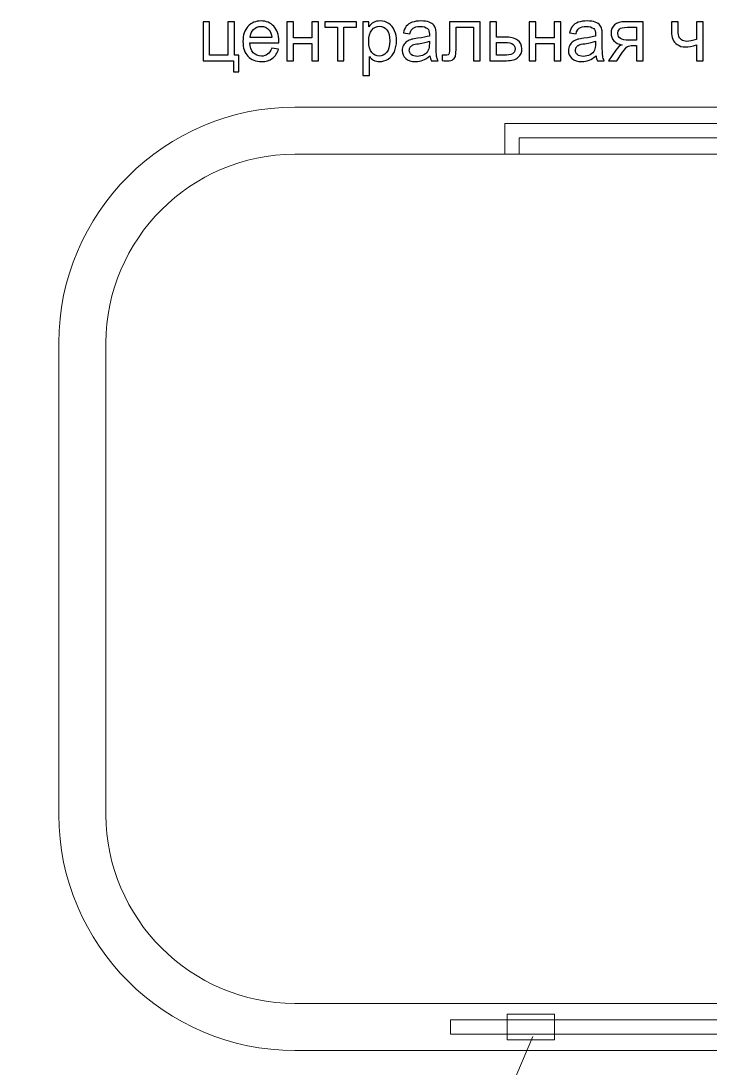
# Model space of a CAD drawing. Header units: centimetres. Extents: x -62 to 62, y -37 to 37.
# Drawn here: x -21.55 to 7.65, y -6.94 to 37.45 of the extents above; entities that cross this region are included whole.
import ezdxf

# ---------------------------------------------------------------- set-up
doc = ezdxf.new("R2010")
doc.units = ezdxf.units.CM
doc.header["$MEASUREMENT"] = 0
doc.layers.add('layer 1', color=7, linetype='Continuous')

msp = doc.modelspace()

# ---------------------------------------------------------------- linework, layer by layer
at = {"layer": 'layer 1', "color": 250}
for points, knots in [([(-13.83468, 37.4193), (-13.83468, 37.4193), (-13.55468, 37.4193), (-13.55468, 37.4193), (-13.55468, 37.4193), (-13.55468, 37.4193), (-13.55468, 35.99704), (-13.55468, 35.99704), (-13.55468, 35.99704), (-13.55468, 35.99704), (-12.77833, 35.99704), (-12.77833, 35.99704), (-12.77833, 35.99704), (-12.77833, 35.99704), (-12.77833, 37.4193), (-12.77833, 37.4193), (-12.77833, 37.4193), (-12.77833, 37.4193), (-12.49833, 37.4193), (-12.49833, 37.4193), (-12.49833, 37.4193), (-12.49833, 37.4193), (-12.49833, 35.99704), (-12.49833, 35.99704), (-12.49833, 35.99704), (-12.49833, 35.99704), (-12.31697, 35.99704), (-12.31697, 35.99704), (-12.31697, 35.99704), (-12.31697, 35.99704), (-12.31697, 35.30023), (-12.31697, 35.30023), (-12.31697, 35.30023), (-12.31697, 35.30023), (-12.54606, 35.30023), (-12.54606, 35.30023), (-12.54606, 35.30023), (-12.54606, 35.30023), (-12.54606, 35.76795), (-12.54606, 35.76795), (-12.54606, 35.76795), (-12.54606, 35.76795), (-13.83468, 35.76795), (-13.83468, 35.76795), (-13.83468, 35.76795), (-13.83468, 35.76795), (-13.83468, 37.4193), (-13.83468, 37.4193)], [0, 0, 0, 0, 0.07692308, 0.07692308, 0.07692308, 0.07692308, 0.15384615, 0.15384615, 0.15384615, 0.15384615, 0.23076923, 0.23076923, 0.23076923, 0.23076923, 0.30769231, 0.30769231, 0.30769231, 0.30769231, 0.38461538, 0.38461538, 0.38461538, 0.38461538, 0.46153846, 0.46153846, 0.46153846, 0.46153846, 0.53846154, 0.53846154, 0.53846154, 0.53846154, 0.61538462, 0.61538462, 0.61538462, 0.61538462, 0.69230769, 0.69230769, 0.69230769, 0.69230769, 0.76923077, 0.76923077, 0.76923077, 0.76923077, 0.84615385, 0.84615385, 0.84615385, 0.84615385, 1, 1, 1, 1]), ([(-10.9244, 36.30249), (-10.9244, 36.30249), (-10.63486, 36.26431), (-10.63486, 36.26431), (-10.63486, 36.26431), (-10.67993, 36.0962), (-10.76425, 35.96522), (-10.88728, 35.87242), (-10.88728, 35.87242), (-11.01031, 35.77962), (-11.16727, 35.73295), (-11.35871, 35.73295), (-11.35871, 35.73295), (-11.59947, 35.73295), (-11.79038, 35.80719), (-11.93143, 35.95568), (-11.93143, 35.95568), (-12.07249, 36.10363), (-12.14302, 36.31204), (-12.14302, 36.57984), (-12.14302, 36.57984), (-12.14302, 36.85665), (-12.07196, 37.07195), (-11.92931, 37.22468), (-11.92931, 37.22468), (-11.78666, 37.37794), (-11.60159, 37.4543), (-11.37409, 37.4543), (-11.37409, 37.4543), (-11.15402, 37.4543), (-10.97425, 37.37953), (-10.83478, 37.22945), (-10.83478, 37.22945), (-10.69531, 37.07938), (-10.62531, 36.86832), (-10.62531, 36.59628), (-10.62531, 36.59628), (-10.62531, 36.57984), (-10.62584, 36.55491), (-10.6269, 36.52203), (-10.6269, 36.52203), (-10.6269, 36.52203), (-11.85666, 36.52203), (-11.85666, 36.52203), (-11.85666, 36.52203), (-11.84606, 36.3412), (-11.79515, 36.20226), (-11.70288, 36.10628), (-11.70288, 36.10628), (-11.61113, 36.0103), (-11.49606, 35.96204), (-11.35871, 35.96204), (-11.35871, 35.96204), (-11.25636, 35.96204), (-11.16887, 35.98908), (-11.09675, 36.04317), (-11.09675, 36.04317), (-11.02409, 36.09727), (-10.96682, 36.1837), (-10.9244, 36.30249)], [0, 0, 0, 0, 0.0625, 0.0625, 0.0625, 0.0625, 0.125, 0.125, 0.125, 0.125, 0.1875, 0.1875, 0.1875, 0.1875, 0.25, 0.25, 0.25, 0.25, 0.3125, 0.3125, 0.3125, 0.3125, 0.375, 0.375, 0.375, 0.375, 0.4375, 0.4375, 0.4375, 0.4375, 0.5, 0.5, 0.5, 0.5, 0.5625, 0.5625, 0.5625, 0.5625, 0.625, 0.625, 0.625, 0.625, 0.6875, 0.6875, 0.6875, 0.6875, 0.75, 0.75, 0.75, 0.75, 0.8125, 0.8125, 0.8125, 0.8125, 0.875, 0.875, 0.875, 0.875, 1, 1, 1, 1]), ([(-10.28114, 37.4193), (-10.28114, 37.4193), (-10.00114, 37.4193), (-10.00114, 37.4193), (-10.00114, 37.4193), (-10.00114, 37.4193), (-10.00114, 36.73203), (-10.00114, 36.73203), (-10.00114, 36.73203), (-10.00114, 36.73203), (-9.22479, 36.73203), (-9.22479, 36.73203), (-9.22479, 36.73203), (-9.22479, 36.73203), (-9.22479, 37.4193), (-9.22479, 37.4193), (-9.22479, 37.4193), (-9.22479, 37.4193), (-8.94479, 37.4193), (-8.94479, 37.4193), (-8.94479, 37.4193), (-8.94479, 37.4193), (-8.94479, 35.76795), (-8.94479, 35.76795), (-8.94479, 35.76795), (-8.94479, 35.76795), (-9.22479, 35.76795), (-9.22479, 35.76795), (-9.22479, 35.76795), (-9.22479, 35.76795), (-9.22479, 36.49976), (-9.22479, 36.49976), (-9.22479, 36.49976), (-9.22479, 36.49976), (-10.00114, 36.49976), (-10.00114, 36.49976), (-10.00114, 36.49976), (-10.00114, 36.49976), (-10.00114, 35.76795), (-10.00114, 35.76795), (-10.00114, 35.76795), (-10.00114, 35.76795), (-10.28114, 35.76795), (-10.28114, 35.76795), (-10.28114, 35.76795), (-10.28114, 35.76795), (-10.28114, 37.4193), (-10.28114, 37.4193)], [0, 0, 0, 0, 0.07692308, 0.07692308, 0.07692308, 0.07692308, 0.15384615, 0.15384615, 0.15384615, 0.15384615, 0.23076923, 0.23076923, 0.23076923, 0.23076923, 0.30769231, 0.30769231, 0.30769231, 0.30769231, 0.38461538, 0.38461538, 0.38461538, 0.38461538, 0.46153846, 0.46153846, 0.46153846, 0.46153846, 0.53846154, 0.53846154, 0.53846154, 0.53846154, 0.61538462, 0.61538462, 0.61538462, 0.61538462, 0.69230769, 0.69230769, 0.69230769, 0.69230769, 0.76923077, 0.76923077, 0.76923077, 0.76923077, 0.84615385, 0.84615385, 0.84615385, 0.84615385, 1, 1, 1, 1]), ([(-8.67062, 37.4193), (-8.67062, 37.4193), (-7.33427, 37.4193), (-7.33427, 37.4193), (-7.33427, 37.4193), (-7.33427, 37.4193), (-7.33427, 37.18703), (-7.33427, 37.18703), (-7.33427, 37.18703), (-7.33427, 37.18703), (-7.86245, 37.18703), (-7.86245, 37.18703), (-7.86245, 37.18703), (-7.86245, 37.18703), (-7.86245, 35.76795), (-7.86245, 35.76795), (-7.86245, 35.76795), (-7.86245, 35.76795), (-8.14245, 35.76795), (-8.14245, 35.76795), (-8.14245, 35.76795), (-8.14245, 35.76795), (-8.14245, 37.18703), (-8.14245, 37.18703), (-8.14245, 37.18703), (-8.14245, 37.18703), (-8.67062, 37.18703), (-8.67062, 37.18703), (-8.67062, 37.18703), (-8.67062, 37.18703), (-8.67062, 37.4193), (-8.67062, 37.4193)], [0, 0, 0, 0, 0.11111111, 0.11111111, 0.11111111, 0.11111111, 0.22222222, 0.22222222, 0.22222222, 0.22222222, 0.33333333, 0.33333333, 0.33333333, 0.33333333, 0.44444444, 0.44444444, 0.44444444, 0.44444444, 0.55555556, 0.55555556, 0.55555556, 0.55555556, 0.66666667, 0.66666667, 0.66666667, 0.66666667, 0.77777778, 0.77777778, 0.77777778, 0.77777778, 1, 1, 1, 1]), ([(-7.067, 35.13477), (-7.067, 35.13477), (-7.067, 37.4193), (-7.067, 37.4193), (-7.067, 37.4193), (-7.067, 37.4193), (-6.81246, 37.4193), (-6.81246, 37.4193), (-6.81246, 37.4193), (-6.81246, 37.4193), (-6.81246, 37.20241), (-6.81246, 37.20241), (-6.81246, 37.20241), (-6.75253, 37.28619), (-6.68466, 37.3493), (-6.60882, 37.39119), (-6.60882, 37.39119), (-6.53352, 37.43309), (-6.44178, 37.4543), (-6.33413, 37.4543), (-6.33413, 37.4543), (-6.19307, 37.4543), (-6.06898, 37.41824), (-5.96133, 37.34559), (-5.96133, 37.34559), (-5.85368, 37.27347), (-5.77254, 37.17112), (-5.71739, 37.03961), (-5.71739, 37.03961), (-5.66277, 36.90756), (-5.6352, 36.76332), (-5.6352, 36.60582), (-5.6352, 36.60582), (-5.6352, 36.43772), (-5.66542, 36.28605), (-5.72588, 36.15083), (-5.72588, 36.15083), (-5.78633, 36.01613), (-5.87436, 35.91272), (-5.98997, 35.8406), (-5.98997, 35.8406), (-6.10504, 35.76901), (-6.22648, 35.73295), (-6.35375, 35.73295), (-6.35375, 35.73295), (-6.44708, 35.73295), (-6.53087, 35.75257), (-6.60458, 35.79181), (-6.60458, 35.79181), (-6.67882, 35.83106), (-6.73928, 35.88037), (-6.787, 35.9403), (-6.787, 35.9403), (-6.787, 35.9403), (-6.787, 35.13477), (-6.787, 35.13477), (-6.787, 35.13477), (-6.787, 35.13477), (-7.067, 35.13477), (-7.067, 35.13477)], [0, 0, 0, 0, 0.0625, 0.0625, 0.0625, 0.0625, 0.125, 0.125, 0.125, 0.125, 0.1875, 0.1875, 0.1875, 0.1875, 0.25, 0.25, 0.25, 0.25, 0.3125, 0.3125, 0.3125, 0.3125, 0.375, 0.375, 0.375, 0.375, 0.4375, 0.4375, 0.4375, 0.4375, 0.5, 0.5, 0.5, 0.5, 0.5625, 0.5625, 0.5625, 0.5625, 0.625, 0.625, 0.625, 0.625, 0.6875, 0.6875, 0.6875, 0.6875, 0.75, 0.75, 0.75, 0.75, 0.8125, 0.8125, 0.8125, 0.8125, 0.875, 0.875, 0.875, 0.875, 1, 1, 1, 1]), ([(-4.21877, 35.97477), (-4.3227, 35.88621), (-4.42293, 35.82416), (-4.51891, 35.78757), (-4.51891, 35.78757), (-4.6149, 35.75098), (-4.71778, 35.73295), (-4.82808, 35.73295), (-4.82808, 35.73295), (-5.00944, 35.73295), (-5.14891, 35.77697), (-5.24648, 35.86552), (-5.24648, 35.86552), (-5.34406, 35.95355), (-5.39285, 36.06651), (-5.39285, 36.20386), (-5.39285, 36.20386), (-5.39285, 36.28446), (-5.37429, 36.35817), (-5.33769, 36.42499), (-5.33769, 36.42499), (-5.30057, 36.49181), (-5.25232, 36.54484), (-5.19292, 36.58514), (-5.19292, 36.58514), (-5.133, 36.62544), (-5.06618, 36.6562), (-4.99141, 36.67688), (-4.99141, 36.67688), (-4.93626, 36.6912), (-4.853, 36.70499), (-4.74217, 36.71877), (-4.74217, 36.71877), (-4.51626, 36.74529), (-4.34922, 36.77764), (-4.24263, 36.81476), (-4.24263, 36.81476), (-4.24157, 36.85294), (-4.24104, 36.87733), (-4.24104, 36.88741), (-4.24104, 36.88741), (-4.24104, 37.00089), (-4.26755, 37.08097), (-4.32058, 37.12763), (-4.32058, 37.12763), (-4.39217, 37.19074), (-4.49876, 37.22203), (-4.63982, 37.22203), (-4.63982, 37.22203), (-4.77187, 37.22203), (-4.86944, 37.19869), (-4.93202, 37.15256), (-4.93202, 37.15256), (-4.99512, 37.10642), (-5.04126, 37.02476), (-5.07148, 36.90703), (-5.07148, 36.90703), (-5.07148, 36.90703), (-5.34512, 36.94521), (-5.34512, 36.94521), (-5.34512, 36.94521), (-5.32019, 37.06241), (-5.27936, 37.15733), (-5.22209, 37.22945), (-5.22209, 37.22945), (-5.16482, 37.30157), (-5.08209, 37.35672), (-4.97391, 37.39597), (-4.97391, 37.39597), (-4.86626, 37.43468), (-4.74058, 37.4543), (-4.59846, 37.4543), (-4.59846, 37.4543), (-4.4574, 37.4543), (-4.34232, 37.43786), (-4.25376, 37.40445), (-4.25376, 37.40445), (-4.16574, 37.37104), (-4.10051, 37.32968), (-4.05915, 37.2793), (-4.05915, 37.2793), (-4.01778, 37.22892), (-3.98862, 37.16529), (-3.97165, 37.08839), (-3.97165, 37.08839), (-3.96263, 37.04067), (-3.95786, 36.95476), (-3.95786, 36.8312), (-3.95786, 36.8312), (-3.95786, 36.8312), (-3.95786, 36.45999), (-3.95786, 36.45999), (-3.95786, 36.45999), (-3.95786, 36.20067), (-3.95202, 36.03681), (-3.94036, 35.96734), (-3.94036, 35.96734), (-3.92922, 35.89787), (-3.90589, 35.83159), (-3.87195, 35.76795), (-3.87195, 35.76795), (-3.87195, 35.76795), (-4.16467, 35.76795), (-4.16467, 35.76795), (-4.16467, 35.76795), (-4.19278, 35.82681), (-4.21081, 35.89575), (-4.21877, 35.97477)], [0, 0, 0, 0, 0.03571429, 0.03571429, 0.03571429, 0.03571429, 0.07142857, 0.07142857, 0.07142857, 0.07142857, 0.10714286, 0.10714286, 0.10714286, 0.10714286, 0.14285714, 0.14285714, 0.14285714, 0.14285714, 0.17857143, 0.17857143, 0.17857143, 0.17857143, 0.21428571, 0.21428571, 0.21428571, 0.21428571, 0.25, 0.25, 0.25, 0.25, 0.28571429, 0.28571429, 0.28571429, 0.28571429, 0.32142857, 0.32142857, 0.32142857, 0.32142857, 0.35714286, 0.35714286, 0.35714286, 0.35714286, 0.39285714, 0.39285714, 0.39285714, 0.39285714, 0.42857143, 0.42857143, 0.42857143, 0.42857143, 0.46428571, 0.46428571, 0.46428571, 0.46428571, 0.5, 0.5, 0.5, 0.5, 0.53571429, 0.53571429, 0.53571429, 0.53571429, 0.57142857, 0.57142857, 0.57142857, 0.57142857, 0.60714286, 0.60714286, 0.60714286, 0.60714286, 0.64285714, 0.64285714, 0.64285714, 0.64285714, 0.67857143, 0.67857143, 0.67857143, 0.67857143, 0.71428571, 0.71428571, 0.71428571, 0.71428571, 0.75, 0.75, 0.75, 0.75, 0.78571429, 0.78571429, 0.78571429, 0.78571429, 0.82142857, 0.82142857, 0.82142857, 0.82142857, 0.85714286, 0.85714286, 0.85714286, 0.85714286, 0.89285714, 0.89285714, 0.89285714, 0.89285714, 0.92857143, 0.92857143, 0.92857143, 0.92857143, 1, 1, 1, 1]), ([(-3.39096, 37.4193), (-3.39096, 37.4193), (-2.08961, 37.4193), (-2.08961, 37.4193), (-2.08961, 37.4193), (-2.08961, 37.4193), (-2.08961, 35.76954), (-2.08961, 35.76954), (-2.08961, 35.76954), (-2.08961, 35.76954), (-2.36961, 35.76954), (-2.36961, 35.76954), (-2.36961, 35.76954), (-2.36961, 35.76954), (-2.36961, 37.18703), (-2.36961, 37.18703), (-2.36961, 37.18703), (-2.36961, 37.18703), (-3.11097, 37.18703), (-3.11097, 37.18703), (-3.11097, 37.18703), (-3.11097, 37.18703), (-3.11097, 36.3656), (-3.11097, 36.3656), (-3.11097, 36.3656), (-3.11097, 36.17416), (-3.11733, 36.04795), (-3.12953, 35.98643), (-3.12953, 35.98643), (-3.14225, 35.92545), (-3.17619, 35.87242), (-3.23188, 35.82681), (-3.23188, 35.82681), (-3.28809, 35.78121), (-3.36869, 35.7584), (-3.47422, 35.7584), (-3.47422, 35.7584), (-3.53945, 35.7584), (-3.61475, 35.76265), (-3.6996, 35.7706), (-3.6996, 35.7706), (-3.6996, 35.7706), (-3.6996, 36.0034), (-3.6996, 36.0034), (-3.6996, 36.0034), (-3.6996, 36.0034), (-3.5771, 36.0034), (-3.5771, 36.0034), (-3.5771, 36.0034), (-3.5193, 36.0034), (-3.47793, 36.00924), (-3.45301, 36.02143), (-3.45301, 36.02143), (-3.42809, 36.0331), (-3.41165, 36.05219), (-3.40316, 36.07817), (-3.40316, 36.07817), (-3.39521, 36.10416), (-3.39096, 36.18848), (-3.39096, 36.33113), (-3.39096, 36.33113), (-3.39096, 36.33113), (-3.39096, 37.4193), (-3.39096, 37.4193)], [0, 0, 0, 0, 0.05882353, 0.05882353, 0.05882353, 0.05882353, 0.11764706, 0.11764706, 0.11764706, 0.11764706, 0.17647059, 0.17647059, 0.17647059, 0.17647059, 0.23529412, 0.23529412, 0.23529412, 0.23529412, 0.29411765, 0.29411765, 0.29411765, 0.29411765, 0.35294118, 0.35294118, 0.35294118, 0.35294118, 0.41176471, 0.41176471, 0.41176471, 0.41176471, 0.47058824, 0.47058824, 0.47058824, 0.47058824, 0.52941176, 0.52941176, 0.52941176, 0.52941176, 0.58823529, 0.58823529, 0.58823529, 0.58823529, 0.64705882, 0.64705882, 0.64705882, 0.64705882, 0.70588235, 0.70588235, 0.70588235, 0.70588235, 0.76470588, 0.76470588, 0.76470588, 0.76470588, 0.82352941, 0.82352941, 0.82352941, 0.82352941, 0.88235294, 0.88235294, 0.88235294, 0.88235294, 1, 1, 1, 1]), ([(-1.67758, 37.4193), (-1.67758, 37.4193), (-1.39758, 37.4193), (-1.39758, 37.4193), (-1.39758, 37.4193), (-1.39758, 37.4193), (-1.39758, 36.7734), (-1.39758, 36.7734), (-1.39758, 36.7734), (-1.39758, 36.7734), (-1.04334, 36.7734), (-1.04334, 36.7734), (-1.04334, 36.7734), (-0.81213, 36.7734), (-0.63448, 36.72885), (-0.50933, 36.63923), (-0.50933, 36.63923), (-0.38471, 36.54961), (-0.32213, 36.42605), (-0.32213, 36.26855), (-0.32213, 36.26855), (-0.32213, 36.13067), (-0.3741, 36.01295), (-0.47857, 35.91484), (-0.47857, 35.91484), (-0.58251, 35.81674), (-0.74902, 35.76795), (-0.97811, 35.76795), (-0.97811, 35.76795), (-0.97811, 35.76795), (-1.67758, 35.76795), (-1.67758, 35.76795), (-1.67758, 35.76795), (-1.67758, 35.76795), (-1.67758, 37.4193), (-1.67758, 37.4193)], [0, 0, 0, 0, 0.1, 0.1, 0.1, 0.1, 0.2, 0.2, 0.2, 0.2, 0.3, 0.3, 0.3, 0.3, 0.4, 0.4, 0.4, 0.4, 0.5, 0.5, 0.5, 0.5, 0.6, 0.6, 0.6, 0.6, 0.7, 0.7, 0.7, 0.7, 0.8, 0.8, 0.8, 0.8, 1, 1, 1, 1]), ([(-0.0135, 37.4193), (-0.0135, 37.4193), (0.2665, 37.4193), (0.2665, 37.4193), (0.2665, 37.4193), (0.2665, 37.4193), (0.2665, 36.73203), (0.2665, 36.73203), (0.2665, 36.73203), (0.2665, 36.73203), (1.04285, 36.73203), (1.04285, 36.73203), (1.04285, 36.73203), (1.04285, 36.73203), (1.04285, 37.4193), (1.04285, 37.4193), (1.04285, 37.4193), (1.04285, 37.4193), (1.32285, 37.4193), (1.32285, 37.4193), (1.32285, 37.4193), (1.32285, 37.4193), (1.32285, 35.76795), (1.32285, 35.76795), (1.32285, 35.76795), (1.32285, 35.76795), (1.04285, 35.76795), (1.04285, 35.76795), (1.04285, 35.76795), (1.04285, 35.76795), (1.04285, 36.49976), (1.04285, 36.49976), (1.04285, 36.49976), (1.04285, 36.49976), (0.2665, 36.49976), (0.2665, 36.49976), (0.2665, 36.49976), (0.2665, 36.49976), (0.2665, 35.76795), (0.2665, 35.76795), (0.2665, 35.76795), (0.2665, 35.76795), (-0.0135, 35.76795), (-0.0135, 35.76795), (-0.0135, 35.76795), (-0.0135, 35.76795), (-0.0135, 37.4193), (-0.0135, 37.4193)], [0, 0, 0, 0, 0.07692308, 0.07692308, 0.07692308, 0.07692308, 0.15384615, 0.15384615, 0.15384615, 0.15384615, 0.23076923, 0.23076923, 0.23076923, 0.23076923, 0.30769231, 0.30769231, 0.30769231, 0.30769231, 0.38461538, 0.38461538, 0.38461538, 0.38461538, 0.46153846, 0.46153846, 0.46153846, 0.46153846, 0.53846154, 0.53846154, 0.53846154, 0.53846154, 0.61538462, 0.61538462, 0.61538462, 0.61538462, 0.69230769, 0.69230769, 0.69230769, 0.69230769, 0.76923077, 0.76923077, 0.76923077, 0.76923077, 0.84615385, 0.84615385, 0.84615385, 0.84615385, 1, 1, 1, 1]), ([(2.822, 35.97477), (2.71807, 35.88621), (2.61784, 35.82416), (2.52186, 35.78757), (2.52186, 35.78757), (2.42587, 35.75098), (2.32299, 35.73295), (2.21269, 35.73295), (2.21269, 35.73295), (2.03133, 35.73295), (1.89186, 35.77697), (1.79429, 35.86552), (1.79429, 35.86552), (1.69671, 35.95355), (1.64792, 36.06651), (1.64792, 36.20386), (1.64792, 36.20386), (1.64792, 36.28446), (1.66648, 36.35817), (1.70308, 36.42499), (1.70308, 36.42499), (1.7402, 36.49181), (1.78845, 36.54484), (1.84785, 36.58514), (1.84785, 36.58514), (1.90777, 36.62544), (1.97459, 36.6562), (2.04936, 36.67688), (2.04936, 36.67688), (2.10451, 36.6912), (2.18777, 36.70499), (2.2986, 36.71877), (2.2986, 36.71877), (2.52451, 36.74529), (2.69155, 36.77764), (2.79814, 36.81476), (2.79814, 36.81476), (2.7992, 36.85294), (2.79973, 36.87733), (2.79973, 36.88741), (2.79973, 36.88741), (2.79973, 37.00089), (2.77322, 37.08097), (2.72019, 37.12763), (2.72019, 37.12763), (2.6486, 37.19074), (2.54201, 37.22203), (2.40095, 37.22203), (2.40095, 37.22203), (2.2689, 37.22203), (2.17133, 37.19869), (2.10875, 37.15256), (2.10875, 37.15256), (2.04565, 37.10642), (1.99951, 37.02476), (1.96929, 36.90703), (1.96929, 36.90703), (1.96929, 36.90703), (1.69565, 36.94521), (1.69565, 36.94521), (1.69565, 36.94521), (1.72058, 37.06241), (1.76141, 37.15733), (1.81868, 37.22945), (1.81868, 37.22945), (1.87595, 37.30157), (1.95868, 37.35672), (2.06686, 37.39597), (2.06686, 37.39597), (2.17451, 37.43468), (2.30019, 37.4543), (2.44231, 37.4543), (2.44231, 37.4543), (2.58337, 37.4543), (2.69845, 37.43786), (2.78701, 37.40445), (2.78701, 37.40445), (2.87503, 37.37104), (2.94026, 37.32968), (2.98162, 37.2793), (2.98162, 37.2793), (3.02299, 37.22892), (3.05215, 37.16529), (3.06912, 37.08839), (3.06912, 37.08839), (3.07814, 37.04067), (3.08291, 36.95476), (3.08291, 36.8312), (3.08291, 36.8312), (3.08291, 36.8312), (3.08291, 36.45999), (3.08291, 36.45999), (3.08291, 36.45999), (3.08291, 36.20067), (3.08875, 36.03681), (3.10041, 35.96734), (3.10041, 35.96734), (3.11155, 35.89787), (3.13488, 35.83159), (3.16882, 35.76795), (3.16882, 35.76795), (3.16882, 35.76795), (2.8761, 35.76795), (2.8761, 35.76795), (2.8761, 35.76795), (2.84799, 35.82681), (2.82996, 35.89575), (2.822, 35.97477)], [0, 0, 0, 0, 0.03571429, 0.03571429, 0.03571429, 0.03571429, 0.07142857, 0.07142857, 0.07142857, 0.07142857, 0.10714286, 0.10714286, 0.10714286, 0.10714286, 0.14285714, 0.14285714, 0.14285714, 0.14285714, 0.17857143, 0.17857143, 0.17857143, 0.17857143, 0.21428571, 0.21428571, 0.21428571, 0.21428571, 0.25, 0.25, 0.25, 0.25, 0.28571429, 0.28571429, 0.28571429, 0.28571429, 0.32142857, 0.32142857, 0.32142857, 0.32142857, 0.35714286, 0.35714286, 0.35714286, 0.35714286, 0.39285714, 0.39285714, 0.39285714, 0.39285714, 0.42857143, 0.42857143, 0.42857143, 0.42857143, 0.46428571, 0.46428571, 0.46428571, 0.46428571, 0.5, 0.5, 0.5, 0.5, 0.53571429, 0.53571429, 0.53571429, 0.53571429, 0.57142857, 0.57142857, 0.57142857, 0.57142857, 0.60714286, 0.60714286, 0.60714286, 0.60714286, 0.64285714, 0.64285714, 0.64285714, 0.64285714, 0.67857143, 0.67857143, 0.67857143, 0.67857143, 0.71428571, 0.71428571, 0.71428571, 0.71428571, 0.75, 0.75, 0.75, 0.75, 0.78571429, 0.78571429, 0.78571429, 0.78571429, 0.82142857, 0.82142857, 0.82142857, 0.82142857, 0.85714286, 0.85714286, 0.85714286, 0.85714286, 0.89285714, 0.89285714, 0.89285714, 0.89285714, 0.92857143, 0.92857143, 0.92857143, 0.92857143, 1, 1, 1, 1]), ([(4.81434, 37.4193), (4.81434, 37.4193), (4.81434, 35.76795), (4.81434, 35.76795), (4.81434, 35.76795), (4.81434, 35.76795), (4.53434, 35.76795), (4.53434, 35.76795), (4.53434, 35.76795), (4.53434, 35.76795), (4.53434, 36.41067), (4.53434, 36.41067), (4.53434, 36.41067), (4.53434, 36.41067), (4.37313, 36.41067), (4.37313, 36.41067), (4.37313, 36.41067), (4.27503, 36.41067), (4.20185, 36.39794), (4.15359, 36.37196), (4.15359, 36.37196), (4.10533, 36.34598), (4.0348, 36.26484), (3.942, 36.12749), (3.942, 36.12749), (3.942, 36.12749), (3.69594, 35.76795), (3.69594, 35.76795), (3.69594, 35.76795), (3.69594, 35.76795), (3.34913, 35.76795), (3.34913, 35.76795), (3.34913, 35.76795), (3.34913, 35.76795), (3.6514, 36.21128), (3.6514, 36.21128), (3.6514, 36.21128), (3.74367, 36.34704), (3.83594, 36.4234), (3.92768, 36.4409), (3.92768, 36.4409), (3.76806, 36.46264), (3.64927, 36.52044), (3.57185, 36.61378), (3.57185, 36.61378), (3.49443, 36.70711), (3.45572, 36.81476), (3.45572, 36.9362), (3.45572, 36.9362), (3.45572, 37.07991), (3.50609, 37.19604), (3.60738, 37.28513), (3.60738, 37.28513), (3.70867, 37.37475), (3.85556, 37.4193), (4.04753, 37.4193), (4.04753, 37.4193), (4.04753, 37.4193), (4.81434, 37.4193), (4.81434, 37.4193)], [0, 0, 0, 0, 0.0625, 0.0625, 0.0625, 0.0625, 0.125, 0.125, 0.125, 0.125, 0.1875, 0.1875, 0.1875, 0.1875, 0.25, 0.25, 0.25, 0.25, 0.3125, 0.3125, 0.3125, 0.3125, 0.375, 0.375, 0.375, 0.375, 0.4375, 0.4375, 0.4375, 0.4375, 0.5, 0.5, 0.5, 0.5, 0.5625, 0.5625, 0.5625, 0.5625, 0.625, 0.625, 0.625, 0.625, 0.6875, 0.6875, 0.6875, 0.6875, 0.75, 0.75, 0.75, 0.75, 0.8125, 0.8125, 0.8125, 0.8125, 0.875, 0.875, 0.875, 0.875, 1, 1, 1, 1]), ([(6.01494, 37.4193), (6.01494, 37.4193), (6.29494, 37.4193), (6.29494, 37.4193), (6.29494, 37.4193), (6.29494, 37.4193), (6.29494, 37.10748), (6.29494, 37.10748), (6.29494, 37.10748), (6.29494, 36.97279), (6.30289, 36.87521), (6.31933, 36.81476), (6.31933, 36.81476), (6.33524, 36.7543), (6.37395, 36.70128), (6.43547, 36.6562), (6.43547, 36.6562), (6.49645, 36.61112), (6.57334, 36.58885), (6.66615, 36.58885), (6.66615, 36.58885), (6.77221, 36.58885), (6.90902, 36.61696), (7.07766, 36.67264), (7.07766, 36.67264), (7.07766, 36.67264), (7.07766, 37.4193), (7.07766, 37.4193), (7.07766, 37.4193), (7.07766, 37.4193), (7.35765, 37.4193), (7.35765, 37.4193), (7.35765, 37.4193), (7.35765, 37.4193), (7.35765, 35.76795), (7.35765, 35.76795), (7.35765, 35.76795), (7.35765, 35.76795), (7.07766, 35.76795), (7.07766, 35.76795), (7.07766, 35.76795), (7.07766, 35.76795), (7.07766, 36.43454), (7.07766, 36.43454), (7.07766, 36.43454), (6.90531, 36.38044), (6.7441, 36.3534), (6.59456, 36.3534), (6.59456, 36.3534), (6.46887, 36.3534), (6.35804, 36.38522), (6.26206, 36.44885), (6.26206, 36.44885), (6.16607, 36.51249), (6.10085, 36.59044), (6.06638, 36.68271), (6.06638, 36.68271), (6.03191, 36.77499), (6.01494, 36.87627), (6.01494, 36.98711), (6.01494, 36.98711), (6.01494, 36.98711), (6.01494, 37.4193), (6.01494, 37.4193)], [0, 0, 0, 0, 0.05882353, 0.05882353, 0.05882353, 0.05882353, 0.11764706, 0.11764706, 0.11764706, 0.11764706, 0.17647059, 0.17647059, 0.17647059, 0.17647059, 0.23529412, 0.23529412, 0.23529412, 0.23529412, 0.29411765, 0.29411765, 0.29411765, 0.29411765, 0.35294118, 0.35294118, 0.35294118, 0.35294118, 0.41176471, 0.41176471, 0.41176471, 0.41176471, 0.47058824, 0.47058824, 0.47058824, 0.47058824, 0.52941176, 0.52941176, 0.52941176, 0.52941176, 0.58823529, 0.58823529, 0.58823529, 0.58823529, 0.64705882, 0.64705882, 0.64705882, 0.64705882, 0.70588235, 0.70588235, 0.70588235, 0.70588235, 0.76470588, 0.76470588, 0.76470588, 0.76470588, 0.82352941, 0.82352941, 0.82352941, 0.82352941, 0.88235294, 0.88235294, 0.88235294, 0.88235294, 1, 1, 1, 1]), ([(-11.84075, 36.75112), (-11.84075, 36.75112), (-10.92122, 36.75112), (-10.92122, 36.75112), (-10.92122, 36.75112), (-10.93341, 36.89006), (-10.96894, 36.994), (-11.02675, 37.06347), (-11.02675, 37.06347), (-11.11531, 37.17112), (-11.23091, 37.22521), (-11.3725, 37.22521), (-11.3725, 37.22521), (-11.50083, 37.22521), (-11.60848, 37.18226), (-11.69598, 37.09635), (-11.69598, 37.09635), (-11.78295, 37.01044), (-11.83121, 36.89536), (-11.84075, 36.75112)], [0, 0, 0, 0, 0.16666667, 0.16666667, 0.16666667, 0.16666667, 0.33333333, 0.33333333, 0.33333333, 0.33333333, 0.5, 0.5, 0.5, 0.5, 0.66666667, 0.66666667, 0.66666667, 0.66666667, 1, 1, 1, 1]), ([(-6.81246, 36.58355), (-6.81246, 36.37196), (-6.7695, 36.21552), (-6.68413, 36.11423), (-6.68413, 36.11423), (-6.59822, 36.01295), (-6.49428, 35.96204), (-6.37231, 35.96204), (-6.37231, 35.96204), (-6.24822, 35.96204), (-6.14216, 36.01454), (-6.05413, 36.11954), (-6.05413, 36.11954), (-5.96557, 36.22454), (-5.92156, 36.38681), (-5.92156, 36.60688), (-5.92156, 36.60688), (-5.92156, 36.81688), (-5.96451, 36.97385), (-6.05095, 37.07832), (-6.05095, 37.07832), (-6.13739, 37.18279), (-6.24027, 37.23476), (-6.36011, 37.23476), (-6.36011, 37.23476), (-6.4789, 37.23476), (-6.5839, 37.17907), (-6.67511, 37.06824), (-6.67511, 37.06824), (-6.76685, 36.95688), (-6.81246, 36.79567), (-6.81246, 36.58355)], [0, 0, 0, 0, 0.11111111, 0.11111111, 0.11111111, 0.11111111, 0.22222222, 0.22222222, 0.22222222, 0.22222222, 0.33333333, 0.33333333, 0.33333333, 0.33333333, 0.44444444, 0.44444444, 0.44444444, 0.44444444, 0.55555556, 0.55555556, 0.55555556, 0.55555556, 0.66666667, 0.66666667, 0.66666667, 0.66666667, 0.77777778, 0.77777778, 0.77777778, 0.77777778, 1, 1, 1, 1]), ([(4.53434, 37.18703), (4.53434, 37.18703), (4.13662, 37.18703), (4.13662, 37.18703), (4.13662, 37.18703), (3.97011, 37.18703), (3.86245, 37.16104), (3.8142, 37.10907), (3.8142, 37.10907), (3.76594, 37.05711), (3.74208, 36.99612), (3.74208, 36.92665), (3.74208, 36.92665), (3.74208, 36.82802), (3.77761, 36.75537), (3.84867, 36.70923), (3.84867, 36.70923), (3.9192, 36.66309), (4.04488, 36.63976), (4.22518, 36.63976), (4.22518, 36.63976), (4.22518, 36.63976), (4.53434, 36.63976), (4.53434, 36.63976), (4.53434, 36.63976), (4.53434, 36.63976), (4.53434, 37.18703), (4.53434, 37.18703)], [0, 0, 0, 0, 0.125, 0.125, 0.125, 0.125, 0.25, 0.25, 0.25, 0.25, 0.375, 0.375, 0.375, 0.375, 0.5, 0.5, 0.5, 0.5, 0.625, 0.625, 0.625, 0.625, 0.75, 0.75, 0.75, 0.75, 1, 1, 1, 1]), ([(-4.24104, 36.59522), (-4.34285, 36.55385), (-4.49558, 36.51885), (-4.69922, 36.49022), (-4.69922, 36.49022), (-4.81482, 36.47378), (-4.89649, 36.45522), (-4.94421, 36.43454), (-4.94421, 36.43454), (-4.99194, 36.41385), (-5.02853, 36.38363), (-5.05452, 36.34438), (-5.05452, 36.34438), (-5.0805, 36.30461), (-5.09376, 36.2606), (-5.09376, 36.21181), (-5.09376, 36.21181), (-5.09376, 36.1381), (-5.06565, 36.07605), (-5.00891, 36.02674), (-5.00891, 36.02674), (-4.95217, 35.97742), (-4.86944, 35.95249), (-4.76073, 35.95249), (-4.76073, 35.95249), (-4.65308, 35.95249), (-4.5571, 35.97583), (-4.47278, 36.02302), (-4.47278, 36.02302), (-4.38899, 36.06969), (-4.32695, 36.13386), (-4.2877, 36.21499), (-4.2877, 36.21499), (-4.25748, 36.2781), (-4.24263, 36.3709), (-4.24263, 36.4934), (-4.24263, 36.4934), (-4.24263, 36.4934), (-4.24104, 36.59522), (-4.24104, 36.59522)], [0, 0, 0, 0, 0.09090909, 0.09090909, 0.09090909, 0.09090909, 0.18181818, 0.18181818, 0.18181818, 0.18181818, 0.27272727, 0.27272727, 0.27272727, 0.27272727, 0.36363636, 0.36363636, 0.36363636, 0.36363636, 0.45454545, 0.45454545, 0.45454545, 0.45454545, 0.54545455, 0.54545455, 0.54545455, 0.54545455, 0.63636364, 0.63636364, 0.63636364, 0.63636364, 0.72727273, 0.72727273, 0.72727273, 0.72727273, 0.81818182, 0.81818182, 0.81818182, 0.81818182, 1, 1, 1, 1]), ([(-1.39758, 35.99704), (-1.39758, 35.99704), (-1.10273, 35.99704), (-1.10273, 35.99704), (-1.10273, 35.99704), (-0.92508, 35.99704), (-0.79834, 36.01878), (-0.72251, 36.06227), (-0.72251, 36.06227), (-0.64668, 36.10575), (-0.60849, 36.17363), (-0.60849, 36.2659), (-0.60849, 36.2659), (-0.60849, 36.33749), (-0.6366, 36.40113), (-0.69281, 36.45734), (-0.69281, 36.45734), (-0.74902, 36.51302), (-0.87311, 36.54112), (-1.06561, 36.54112), (-1.06561, 36.54112), (-1.06561, 36.54112), (-1.39758, 36.54112), (-1.39758, 36.54112), (-1.39758, 36.54112), (-1.39758, 36.54112), (-1.39758, 35.99704), (-1.39758, 35.99704)], [0, 0, 0, 0, 0.125, 0.125, 0.125, 0.125, 0.25, 0.25, 0.25, 0.25, 0.375, 0.375, 0.375, 0.375, 0.5, 0.5, 0.5, 0.5, 0.625, 0.625, 0.625, 0.625, 0.75, 0.75, 0.75, 0.75, 1, 1, 1, 1]), ([(2.79973, 36.59522), (2.69792, 36.55385), (2.54519, 36.51885), (2.34155, 36.49022), (2.34155, 36.49022), (2.22595, 36.47378), (2.14428, 36.45522), (2.09656, 36.43454), (2.09656, 36.43454), (2.04883, 36.41385), (2.01224, 36.38363), (1.98625, 36.34438), (1.98625, 36.34438), (1.96027, 36.30461), (1.94701, 36.2606), (1.94701, 36.21181), (1.94701, 36.21181), (1.94701, 36.1381), (1.97512, 36.07605), (2.03186, 36.02674), (2.03186, 36.02674), (2.0886, 35.97742), (2.17133, 35.95249), (2.28004, 35.95249), (2.28004, 35.95249), (2.38769, 35.95249), (2.48367, 35.97583), (2.56799, 36.02302), (2.56799, 36.02302), (2.65178, 36.06969), (2.71382, 36.13386), (2.75307, 36.21499), (2.75307, 36.21499), (2.78329, 36.2781), (2.79814, 36.3709), (2.79814, 36.4934), (2.79814, 36.4934), (2.79814, 36.4934), (2.79973, 36.59522), (2.79973, 36.59522)], [0, 0, 0, 0, 0.09090909, 0.09090909, 0.09090909, 0.09090909, 0.18181818, 0.18181818, 0.18181818, 0.18181818, 0.27272727, 0.27272727, 0.27272727, 0.27272727, 0.36363636, 0.36363636, 0.36363636, 0.36363636, 0.45454545, 0.45454545, 0.45454545, 0.45454545, 0.54545455, 0.54545455, 0.54545455, 0.54545455, 0.63636364, 0.63636364, 0.63636364, 0.63636364, 0.72727273, 0.72727273, 0.72727273, 0.72727273, 0.81818182, 0.81818182, 0.81818182, 0.81818182, 1, 1, 1, 1])]:
    msp.add_open_spline(points, degree=3, knots=knots, dxfattribs=at)
at = {"layer": 'layer 1', "color": 250, "lineweight": 20}
for points, knots in [([(-9.94508, 33.80028), (-9.94508, 33.80028), (10.0549, 33.80028), (10.0549, 33.80028), (10.0549, 33.80028), (15.55491, 33.80028), (20.05491, 29.30028), (20.05491, 23.80027), (20.05491, 23.80027), (20.05491, 23.80027), (20.05491, 3.80029), (20.05491, 3.80029), (20.05491, 3.80029), (20.05491, -1.69972), (15.55491, -6.19972), (10.0549, -6.19972), (10.0549, -6.19972), (10.0549, -6.19972), (-9.94508, -6.19972), (-9.94508, -6.19972), (-9.94508, -6.19972), (-15.44509, -6.19972), (-19.94509, -1.69972), (-19.94509, 3.80029), (-19.94509, 3.80029), (-19.94509, 3.80029), (-19.94509, 23.80027), (-19.94509, 23.80027), (-19.94509, 23.80027), (-19.94509, 29.30028), (-15.44509, 33.80028), (-9.94508, 33.80028)], [0, 0, 0, 0, 0.11111111, 0.11111111, 0.11111111, 0.11111111, 0.22222222, 0.22222222, 0.22222222, 0.22222222, 0.33333333, 0.33333333, 0.33333333, 0.33333333, 0.44444444, 0.44444444, 0.44444444, 0.44444444, 0.55555556, 0.55555556, 0.55555556, 0.55555556, 0.66666667, 0.66666667, 0.66666667, 0.66666667, 0.77777778, 0.77777778, 0.77777778, 0.77777778, 1, 1, 1, 1]), ([(-9.94509, 31.80028), (-9.94509, 31.80028), (10.05492, 31.80028), (10.05492, 31.80028), (10.05492, 31.80028), (14.45492, 31.80028), (18.05491, 28.20029), (18.05491, 23.80029), (18.05491, 23.80029), (18.05491, 23.80029), (18.05491, 3.80028), (18.05491, 3.80028), (18.05491, 3.80028), (18.05491, -0.59972), (14.45492, -4.19971), (10.05492, -4.19971), (10.05492, -4.19971), (10.05492, -4.19971), (-9.94509, -4.19971), (-9.94509, -4.19971), (-9.94509, -4.19971), (-14.34509, -4.19971), (-17.94508, -0.59972), (-17.94508, 3.80028), (-17.94508, 3.80028), (-17.94508, 3.80028), (-17.94508, 23.80029), (-17.94508, 23.80029), (-17.94508, 23.80029), (-17.94508, 28.20029), (-14.34509, 31.80028), (-9.94509, 31.80028)], [0, 0, 0, 0, 0.11111111, 0.11111111, 0.11111111, 0.11111111, 0.22222222, 0.22222222, 0.22222222, 0.22222222, 0.33333333, 0.33333333, 0.33333333, 0.33333333, 0.44444444, 0.44444444, 0.44444444, 0.44444444, 0.55555556, 0.55555556, 0.55555556, 0.55555556, 0.66666667, 0.66666667, 0.66666667, 0.66666667, 0.77777778, 0.77777778, 0.77777778, 0.77777778, 1, 1, 1, 1]), ([(-0.94508, -5.75153), (-0.94508, -5.75153), (-0.94508, -4.65153), (-0.94508, -4.65153), (-0.94508, -4.65153), (-0.94508, -4.65153), (1.05492, -4.65153), (1.05492, -4.65153), (1.05492, -4.65153), (1.05492, -4.65153), (1.05492, -5.75153), (1.05492, -5.75153), (1.05492, -5.75153), (1.05492, -5.75153), (-0.94508, -5.75153), (-0.94508, -5.75153)], [0, 0, 0, 0, 0.2, 0.2, 0.2, 0.2, 0.4, 0.4, 0.4, 0.4, 0.6, 0.6, 0.6, 0.6, 1, 1, 1, 1]), ([(-42.427, -5.60676), (-42.427, -5.60676), (-39.4874, -12.55251), (-39.4874, -12.55251), (-39.4874, -12.55251), (-39.4874, -12.55251), (-6.2014, -12.55251), (-6.2014, -12.55251)], [0, 0, 0, 0, 0.33333333, 0.33333333, 0.33333333, 0.33333333, 1, 1, 1, 1]), ([(0.13361, -5.60676), (0.13361, -5.60676), (-2.80598, -12.55251), (-2.80598, -12.55251), (-2.80598, -12.55251), (-2.80598, -12.55251), (-36.09199, -12.55251), (-36.09199, -12.55251)], [0, 0, 0, 0, 0.33333333, 0.33333333, 0.33333333, 0.33333333, 1, 1, 1, 1])]:
    msp.add_open_spline(points, degree=3, knots=knots, dxfattribs=at)
at = {"layer": 'layer 1', "color": 242, "lineweight": 20}
msp.add_open_spline([(-3.35456, -4.89971), (-3.35456, -4.89971), (-3.35456, -5.49971), (-3.35456, -5.49971), (-3.35456, -5.49971), (-3.35456, -5.49971), (10.05492, -5.49971), (10.05492, -5.49971), (10.05492, -5.49971), (15.16992, -5.49971), (19.35491, -1.31472), (19.35491, 3.80028), (19.35491, 3.80028), (19.35491, 3.80028), (19.35491, 23.80029), (19.35491, 23.80029), (19.35491, 23.80029), (19.35491, 28.91528), (15.16992, 33.10028), (10.05492, 33.10028), (10.05492, 33.10028), (10.05492, 33.10028), (-1.04242, 33.10028), (-1.04242, 33.10028), (-1.04242, 33.10028), (-1.04242, 33.10028), (-1.04242, 31.80028), (-1.04242, 31.80028), (-1.04242, 31.80028), (-1.04242, 31.80028), (-0.44242, 31.80028), (-0.44242, 31.80028), (-0.44242, 31.80028), (-0.44242, 31.80028), (-0.44242, 32.50028), (-0.44242, 32.50028), (-0.44242, 32.50028), (-0.44242, 32.50028), (10.05493, 32.50028), (10.05493, 32.50028), (10.05493, 32.50028), (14.83993, 32.50028), (18.75492, 28.58527), (18.75492, 23.80029), (18.75492, 23.80029), (18.75492, 23.80029), (18.75492, 3.80028), (18.75492, 3.80028), (18.75492, 3.80028), (18.75492, -0.98468), (14.83989, -4.89971), (10.05493, -4.89971), (10.05493, -4.89971), (10.05493, -4.89971), (-3.35456, -4.89971), (-3.35456, -4.89971)], degree=3, knots=[0, 0, 0, 0, 0.06666667, 0.06666667, 0.06666667, 0.06666667, 0.13333333, 0.13333333, 0.13333333, 0.13333333, 0.2, 0.2, 0.2, 0.2, 0.26666667, 0.26666667, 0.26666667, 0.26666667, 0.33333333, 0.33333333, 0.33333333, 0.33333333, 0.4, 0.4, 0.4, 0.4, 0.46666667, 0.46666667, 0.46666667, 0.46666667, 0.53333333, 0.53333333, 0.53333333, 0.53333333, 0.6, 0.6, 0.6, 0.6, 0.66666667, 0.66666667, 0.66666667, 0.66666667, 0.73333333, 0.73333333, 0.73333333, 0.73333333, 0.8, 0.8, 0.8, 0.8, 0.86666667, 0.86666667, 0.86666667, 0.86666667, 1, 1, 1, 1], dxfattribs=at)

doc.saveas('drawing.dxf')
